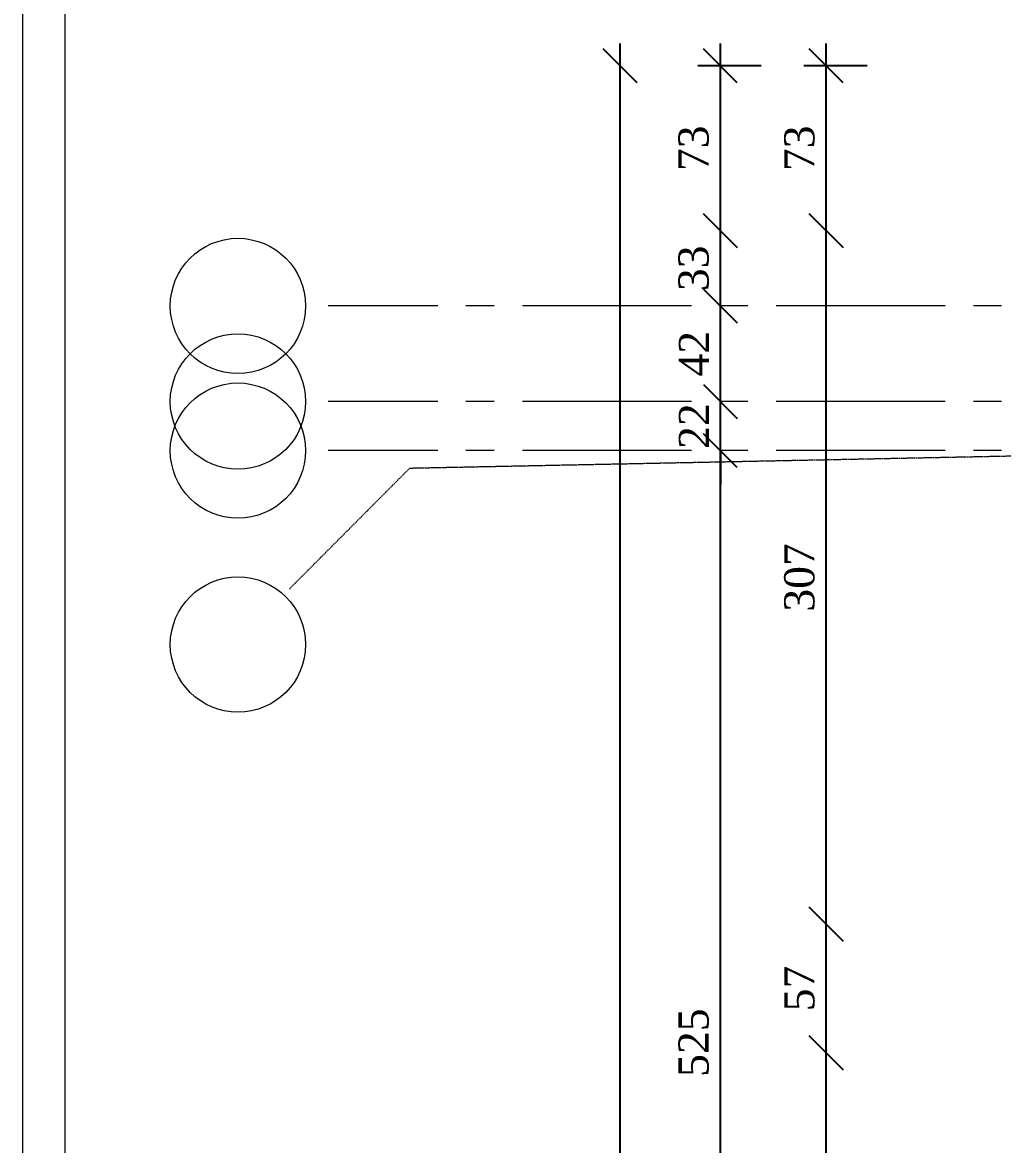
# Model space of a CAD drawing. Header units: millimetres. Extents: x 1373 to 40779, y 1939 to 6439.
# Drawn here: x 12852.2 to 13286.8, y 4583.9 to 5081.4 of the extents above; entities that cross this region are included whole.
import ezdxf

# ---------------------------------------------------------------- set-up
doc = ezdxf.new("R2010")
doc.units = ezdxf.units.MM
doc.linetypes.add('IMPORT-CENTER2', pattern=[112.5, 75, -12.5, 12.5, -12.5])
doc.linetypes.add('Sovrapposto', pattern=[0.396875, 0.238125, -0.15875])
for name, color, linetype, lineweight in [('A-ANNO-DIMS', 211, 'Continuous', 18), ('S-GRID', 252, 'IMPORT-CENTER2', 5), ('S-GRID-IDEN', 1, 'Continuous', 18)]:
    doc.layers.add(name, color=color, linetype=linetype, lineweight=lineweight)
doc.styles.add('Times New Roman', font='times.ttf', dxfattribs={"height": 13.4})
doc.dimstyles.new('2_0_mm_-_Arial', dxfattribs={"dimscale": 30.48, "dimtxt": 14.029207, "dimasz": 0.492126, "dimexe": 0.328084, "dimexo": 0.625, "dimgap": 0.164042, "dimtad": 1, "dimdec": 0, "dimtxsty": 'Times New Roman', "dimblk1": 'OBLIQUE', "dimblk2": 'OBLIQUE', "dimsah": 1, "dimcen": 2.5, "dimdle": 0.328084, "dimazin": 3, "dimtfac": 1, "dimtix": 1, "dimtmove": 0, "dimatfit": 3, "dimfxl": 0.656168, "dimfxlon": 1, "dimtvp": 1, "dimarcsym": 2})

# ---------------------------------------------------------------- blocks, each defined once
blk = doc.blocks.new('Grid - 3_0mm mit Kreis-1799268-1_ NORMAL KAT')
at = {"layer": 'S-GRID-IDEN'}
blk.add_circle((0, 0), 0.3, dxfattribs=at)
blk = doc.blocks.new('_Oblique')
at = {"color": 0, "linetype": 'ByBlock', "lineweight": -2}
blk.add_line((-0.5, -0.5), (0.5, 0.5), dxfattribs=at)
blk = doc.blocks.new('*D17869')
at = {"layer": 'A-ANNO-DIMS', "color": 0, "lineweight": -2, "transparency": 16777216}
blk.add_line((13161.68, 4356.56), (13161.68, 4901.52), dxfattribs=at)
at = {"layer": 'Defpoints', "color": 0, "transparency": 16777216}
for p in [(13141.68, 4891.52), (13161.68, 4891.52), (13141.68, 4366.56)]:
    blk.add_point(p, dxfattribs=at)
at = {"layer": 'A-ANNO-DIMS', "color": 0, "lineweight": -2, "transparency": 16777216, "xscale": 15, "yscale": 15, "zscale": 15}
for p, rotation in [((13161.68, 4891.52), 90), ((13161.68, 4366.56), 270)]:
    blk.add_blockref('_Oblique', p, dxfattribs=dict(at, rotation=rotation))
at = {"layer": 'A-ANNO-DIMS', "color": 0, "transparency": 16777216, "insert": (13149.86, 4629.04), "char_height": 13.4, "width": 36.4299, "attachment_point": 5, "rotation": 90, "style": 'Times New Roman'}
blk.add_mtext('\\A1;525', dxfattribs=at)
blk = doc.blocks.new('*D17870')
at = {"layer": 'A-ANNO-DIMS', "color": 0, "lineweight": -2, "transparency": 16777216}
for p, q in [((13161.68, 4913.29), (13161.68, 4928.29)), ((13161.68, 4891.52), (13161.68, 4913.29)), ((13161.68, 4891.52), (13161.68, 4876.52))]:
    blk.add_line(p, q, dxfattribs=at)
at = {"layer": 'Defpoints', "color": 0, "transparency": 16777216}
for p in [(13141.68, 4913.29), (13161.68, 4913.29), (13141.68, 4891.52)]:
    blk.add_point(p, dxfattribs=at)
at = {"layer": 'A-ANNO-DIMS', "color": 0, "lineweight": -2, "transparency": 16777216, "xscale": 15, "yscale": 15, "zscale": 15}
for p, rotation in [((13161.68, 4913.29), 270), ((13161.68, 4891.52), 90)]:
    blk.add_blockref('_Oblique', p, dxfattribs=dict(at, rotation=rotation))
at = {"layer": 'A-ANNO-DIMS', "color": 0, "transparency": 16777216, "insert": (13149.98, 4902.4), "char_height": 13.4, "width": 24.2866, "attachment_point": 5, "rotation": 90, "style": 'Times New Roman'}
blk.add_mtext('\\A1;22', dxfattribs=at)
blk = doc.blocks.new('*D17871')
at = {"layer": 'A-ANNO-DIMS', "color": 0, "lineweight": -2, "transparency": 16777216}
blk.add_line((13161.68, 4903.29), (13161.68, 4965.66), dxfattribs=at)
at = {"layer": 'Defpoints', "color": 0, "transparency": 16777216}
for p in [(13141.68, 4955.66), (13161.68, 4955.66), (13141.68, 4913.29)]:
    blk.add_point(p, dxfattribs=at)
at = {"layer": 'A-ANNO-DIMS', "color": 0, "lineweight": -2, "transparency": 16777216, "xscale": 15, "yscale": 15, "zscale": 15}
for p, rotation in [((13161.68, 4955.66), 90), ((13161.68, 4913.29), 270)]:
    blk.add_blockref('_Oblique', p, dxfattribs=dict(at, rotation=rotation))
at = {"layer": 'A-ANNO-DIMS', "color": 0, "transparency": 16777216, "insert": (13149.98, 4934.47), "char_height": 13.4, "width": 24.2866, "attachment_point": 5, "rotation": 90, "style": 'Times New Roman'}
blk.add_mtext('\\A1;42', dxfattribs=at)
blk = doc.blocks.new('*D17872')
at = {"layer": 'A-ANNO-DIMS', "color": 0, "lineweight": -2, "transparency": 16777216}
blk.add_line((13161.68, 4945.66), (13161.68, 4999.02), dxfattribs=at)
at = {"layer": 'Defpoints', "color": 0, "transparency": 16777216}
for p in [(13161.68, 4989.02), (13181.68, 4989.02), (13141.68, 4955.66)]:
    blk.add_point(p, dxfattribs=at)
at = {"layer": 'A-ANNO-DIMS', "color": 0, "lineweight": -2, "transparency": 16777216, "xscale": 15, "yscale": 15, "zscale": 15}
for p, rotation in [((13161.68, 4989.02), 90), ((13161.68, 4955.66), 270)]:
    blk.add_blockref('_Oblique', p, dxfattribs=dict(at, rotation=rotation))
at = {"layer": 'A-ANNO-DIMS', "color": 0, "transparency": 16777216, "insert": (13149.86, 4972.34), "char_height": 13.4, "width": 36.4299, "attachment_point": 5, "rotation": 90, "style": 'Times New Roman'}
blk.add_mtext('\\A1;33', dxfattribs=at)
blk = doc.blocks.new('*D17873')
at = {"layer": 'A-ANNO-DIMS', "color": 0, "lineweight": -2, "transparency": 16777216}
for p, q in [((13161.68, 4979.02), (13161.68, 5072.09)), ((13179.78, 5062.09), (13151.68, 5062.09))]:
    blk.add_line(p, q, dxfattribs=at)
at = {"layer": 'Defpoints', "color": 0, "transparency": 16777216}
for p in [(13161.68, 5062.09), (13181.68, 5062.09), (13181.68, 4989.02)]:
    blk.add_point(p, dxfattribs=at)
at = {"layer": 'A-ANNO-DIMS', "color": 0, "lineweight": -2, "transparency": 16777216, "xscale": 15, "yscale": 15, "zscale": 15}
for p, rotation in [((13161.68, 5062.09), 90), ((13161.68, 4989.02), 270)]:
    blk.add_blockref('_Oblique', p, dxfattribs=dict(at, rotation=rotation))
at = {"layer": 'A-ANNO-DIMS', "color": 0, "transparency": 16777216, "insert": (13149.85, 5025.55), "char_height": 13.4, "width": 24.2866, "attachment_point": 5, "rotation": 90, "style": 'Times New Roman'}
blk.add_mtext('\\A1;73', dxfattribs=at)
blk = doc.blocks.new('*D17874')
at = {"layer": 'A-ANNO-DIMS', "color": 0, "lineweight": -2, "transparency": 16777216}
for p, q in [((13117.25, 3213.81), (13117.25, 5072.09)), ((13135.35, 3223.81), (13107.25, 3223.81))]:
    blk.add_line(p, q, dxfattribs=at)
at = {"layer": 'Defpoints', "color": 0, "transparency": 16777216}
for p in [(13117.25, 5062.09), (13137.25, 5062.09), (13137.25, 3223.81)]:
    blk.add_point(p, dxfattribs=at)
at = {"layer": 'A-ANNO-DIMS', "color": 0, "lineweight": -2, "transparency": 16777216, "xscale": 15, "yscale": 15, "zscale": 15}
for p, rotation in [((13117.25, 5062.09), 90), ((13117.25, 3223.81), 270)]:
    blk.add_blockref('_Oblique', p, dxfattribs=dict(at, rotation=rotation))
at = {"layer": 'A-ANNO-DIMS', "color": 0, "transparency": 16777216, "insert": (13105.44, 4142.95), "char_height": 13.4, "width": 36.4299, "attachment_point": 5, "rotation": 90, "style": 'Times New Roman'}
blk.add_mtext('\\A1;1838', dxfattribs=at)
blk = doc.blocks.new('*D17884')
at = {"layer": 'A-ANNO-DIMS', "color": 0, "lineweight": -2, "transparency": 16777216}
blk.add_line((13208.62, 4464.56), (13208.62, 4634.56), dxfattribs=at)
at = {"layer": 'Defpoints', "color": 0, "transparency": 16777216}
for p in [(13208.62, 4624.56), (13228.62, 4624.56), (13228.62, 4474.56)]:
    blk.add_point(p, dxfattribs=at)
at = {"layer": 'A-ANNO-DIMS', "color": 0, "lineweight": -2, "transparency": 16777216, "xscale": 15, "yscale": 15, "zscale": 15}
for p, rotation in [((13208.62, 4624.56), 90), ((13208.62, 4474.56), 270)]:
    blk.add_blockref('_Oblique', p, dxfattribs=dict(at, rotation=rotation))
at = {"layer": 'A-ANNO-DIMS', "color": 0, "transparency": 16777216, "char_height": 13.4, "width": 12.1433, "attachment_point": 5, "rotation": 90, "style": 'Times New Roman'}
for insert in [(13196.8, 4549.56), (13220.43, 4549.56)]:
    blk.add_mtext('\\A1;150', dxfattribs=dict(at, insert=insert))
blk = doc.blocks.new('*D17885')
at = {"layer": 'A-ANNO-DIMS', "color": 0, "lineweight": -2, "transparency": 16777216}
blk.add_line((13208.62, 4614.56), (13208.62, 4691.56), dxfattribs=at)
at = {"layer": 'Defpoints', "color": 0, "transparency": 16777216}
for p in [(13208.62, 4681.56), (13228.62, 4681.56), (13228.62, 4624.56)]:
    blk.add_point(p, dxfattribs=at)
at = {"layer": 'A-ANNO-DIMS', "color": 0, "lineweight": -2, "transparency": 16777216, "xscale": 15, "yscale": 15, "zscale": 15}
for p, rotation in [((13208.62, 4681.56), 90), ((13208.62, 4624.56), 270)]:
    blk.add_blockref('_Oblique', p, dxfattribs=dict(at, rotation=rotation))
at = {"layer": 'A-ANNO-DIMS', "color": 0, "transparency": 16777216, "insert": (13196.78, 4653.06), "char_height": 13.4, "width": 36.4299, "attachment_point": 5, "rotation": 90, "style": 'Times New Roman'}
blk.add_mtext('\\A1;57', dxfattribs=at)
blk = doc.blocks.new('*D17886')
at = {"layer": 'A-ANNO-DIMS', "color": 0, "lineweight": -2, "transparency": 16777216}
blk.add_line((13208.62, 4671.56), (13208.62, 4999.02), dxfattribs=at)
at = {"layer": 'Defpoints', "color": 0, "transparency": 16777216}
for p in [(13208.62, 4989.02), (13228.62, 4989.02), (13228.62, 4681.56)]:
    blk.add_point(p, dxfattribs=at)
at = {"layer": 'A-ANNO-DIMS', "color": 0, "lineweight": -2, "transparency": 16777216, "xscale": 15, "yscale": 15, "zscale": 15}
for p, rotation in [((13208.62, 4989.02), 90), ((13208.62, 4681.56), 270)]:
    blk.add_blockref('_Oblique', p, dxfattribs=dict(at, rotation=rotation))
at = {"layer": 'A-ANNO-DIMS', "color": 0, "transparency": 16777216, "insert": (13196.78, 4835.29), "char_height": 13.4, "width": 24.2866, "attachment_point": 5, "rotation": 90, "style": 'Times New Roman'}
blk.add_mtext('\\A1;307', dxfattribs=at)
blk = doc.blocks.new('*D17887')
at = {"layer": 'A-ANNO-DIMS', "color": 0, "lineweight": -2, "transparency": 16777216}
for p, q in [((13208.62, 4979.02), (13208.62, 5072.09)), ((13226.71, 5062.09), (13198.62, 5062.09))]:
    blk.add_line(p, q, dxfattribs=at)
at = {"layer": 'Defpoints', "color": 0, "transparency": 16777216}
for p in [(13208.62, 5062.09), (13228.62, 5062.09), (13228.62, 4989.02)]:
    blk.add_point(p, dxfattribs=at)
at = {"layer": 'A-ANNO-DIMS', "color": 0, "lineweight": -2, "transparency": 16777216, "xscale": 15, "yscale": 15, "zscale": 15}
for p, rotation in [((13208.62, 5062.09), 90), ((13208.62, 4989.02), 270)]:
    blk.add_blockref('_Oblique', p, dxfattribs=dict(at, rotation=rotation))
at = {"layer": 'A-ANNO-DIMS', "color": 0, "transparency": 16777216, "insert": (13196.78, 5025.55), "char_height": 13.4, "width": 36.4299, "attachment_point": 5, "rotation": 90, "style": 'Times New Roman'}
blk.add_mtext('\\A1;73', dxfattribs=at)
blk = doc.blocks.new('Grid - 3_0mm mit Kreis-1799268-1_BODRUM KAT')
at = {"layer": 'S-GRID-IDEN'}
blk.add_circle((0, 0), 0.3, dxfattribs=at)

msp = doc.modelspace()

# ---------------------------------------------------------------- linework, layer by layer
at = {"layer": 'A-ANNO-DIMS', "lineweight": 18, "ltscale": 2}
for points in [[(12852.17, 1972.36), (16168.37, 1969.9), (16168.37, 6402.41), (12852.17, 6404.86)], [(12870.92, 1991.11), (16149.62, 1988.65), (16149.62, 6383.66), (12870.92, 6386.11)]]:
    msp.add_lwpolyline(points, close=True, dxfattribs=at)
at = {"layer": 'S-GRID', "lineweight": 18}
for p, q in [((15961.37, 4955.66), (12987.74, 4955.66)), ((15961.37, 4913.29), (12987.74, 4913.29)), ((15961.37, 4891.52), (12987.74, 4891.52))]:
    msp.add_line(p, q, dxfattribs=at)
at = {"layer": 'S-GRID', "linetype": 'Sovrapposto', "lineweight": 18}
msp.add_lwpolyline([(12970.67, 4830.3), (13023.95, 4883.79), (13405.71, 4891.52), (14480.49, 4913.29), (15454.18, 4955.66), (15896.86, 4974.92)], dxfattribs=at)

# ---------------------------------------------------------------- block references
at = {"layer": 'S-GRID-IDEN', "xscale": 99.99999999999993, "yscale": 99.99999999999993, "zscale": 99.99999999999993, "rotation": 89.99999999999982}
for name, p in [('Grid - 3_0mm mit Kreis-1799268-1_ NORMAL KAT', (12947.74, 4955.66)), ('Grid - 3_0mm mit Kreis-1799268-1_ NORMAL KAT', (12947.74, 4913.29)), ('Grid - 3_0mm mit Kreis-1799268-1_ NORMAL KAT', (12947.74, 4891.52)), ('Grid - 3_0mm mit Kreis-1799268-1_BODRUM KAT', (12947.74, 4805.56))]:
    msp.add_blockref(name, p, dxfattribs=at)

# ---------------------------------------------------------------- dimensions: what is measured, and where the dimension line sits
at = {"layer": 'A-ANNO-DIMS'}
for base, p1, p2, override, picture, middle in [((13117.25, 5062.09), (13137.25, 3223.81), (13137.25, 5062.09), {"dimse1": 0, "dimse2": 1, "dimfxl": 1838.28041}, '*D17874', (13105.44, 4142.95)), ((13161.68, 5062.09), (13181.68, 4989.02), (13181.68, 5062.09), {"dimse1": 1, "dimse2": 0, "dimfxl": 73.069635}, '*D17873', (13149.85, 5025.55)), ((13208.62, 5062.09), (13228.62, 4989.02), (13228.62, 5062.09), {"dimse1": 1, "dimse2": 0, "dimfxl": 73.069635}, '*D17887', (13196.78, 5025.55)), ((13161.68, 4989.02), (13141.68, 4955.66), (13181.68, 4989.02), {"dimse1": 1, "dimse2": 1, "dimfxl": 52.082895}, '*D17872', (13149.86, 4972.34)), ((13208.62, 4989.02), (13228.62, 4681.56), (13228.62, 4989.02), {"dimse1": 1, "dimse2": 1, "dimfxl": 307.457356}, '*D17886', (13196.78, 4835.29)), ((13161.68, 4955.66), (13141.68, 4913.29), (13141.68, 4955.66), {"dimse1": 1, "dimse2": 1, "dimfxl": 42.375807}, '*D17871', (13149.98, 4934.47)), ((13161.68, 4913.29), (13141.68, 4891.52), (13141.68, 4913.29), {"dimse1": 1, "dimse2": 1, "dimfxl": 21.767695}, '*D17870', (13149.98, 4902.4)), ((13161.68, 4891.52), (13141.68, 4366.56), (13141.68, 4891.52), {"dimse1": 1, "dimse2": 1, "dimfxl": 524.957777}, '*D17869', (13149.86, 4629.04)), ((13208.62, 4681.56), (13228.62, 4624.56), (13228.62, 4681.56), {"dimse1": 1, "dimse2": 1, "dimfxl": 57}, '*D17885', (13196.78, 4653.06))]:
    dim = msp.add_linear_dim(base=base, p1=p1, p2=p2, angle=90, dimstyle='2_0_mm_-_Arial', override=override, dxfattribs=at)
    dim.commit()
    dim.dimension.update_dxf_attribs({"geometry": picture, "text_midpoint": middle})
dim = msp.add_linear_dim(base=(13208.62, 4624.56), p1=(13228.62, 4474.56), p2=(13228.62, 4624.56), angle=90, text='<>\\X150', dimstyle='2_0_mm_-_Arial', override={"dimse1": 1, "dimse2": 1, "dimfxl": 150}, dxfattribs=at)
dim.commit()
dim.dimension.update_dxf_attribs({"geometry": '*D17884', "text_midpoint": (13208.62, 4549.56)})

doc.saveas('drawing.dxf')
